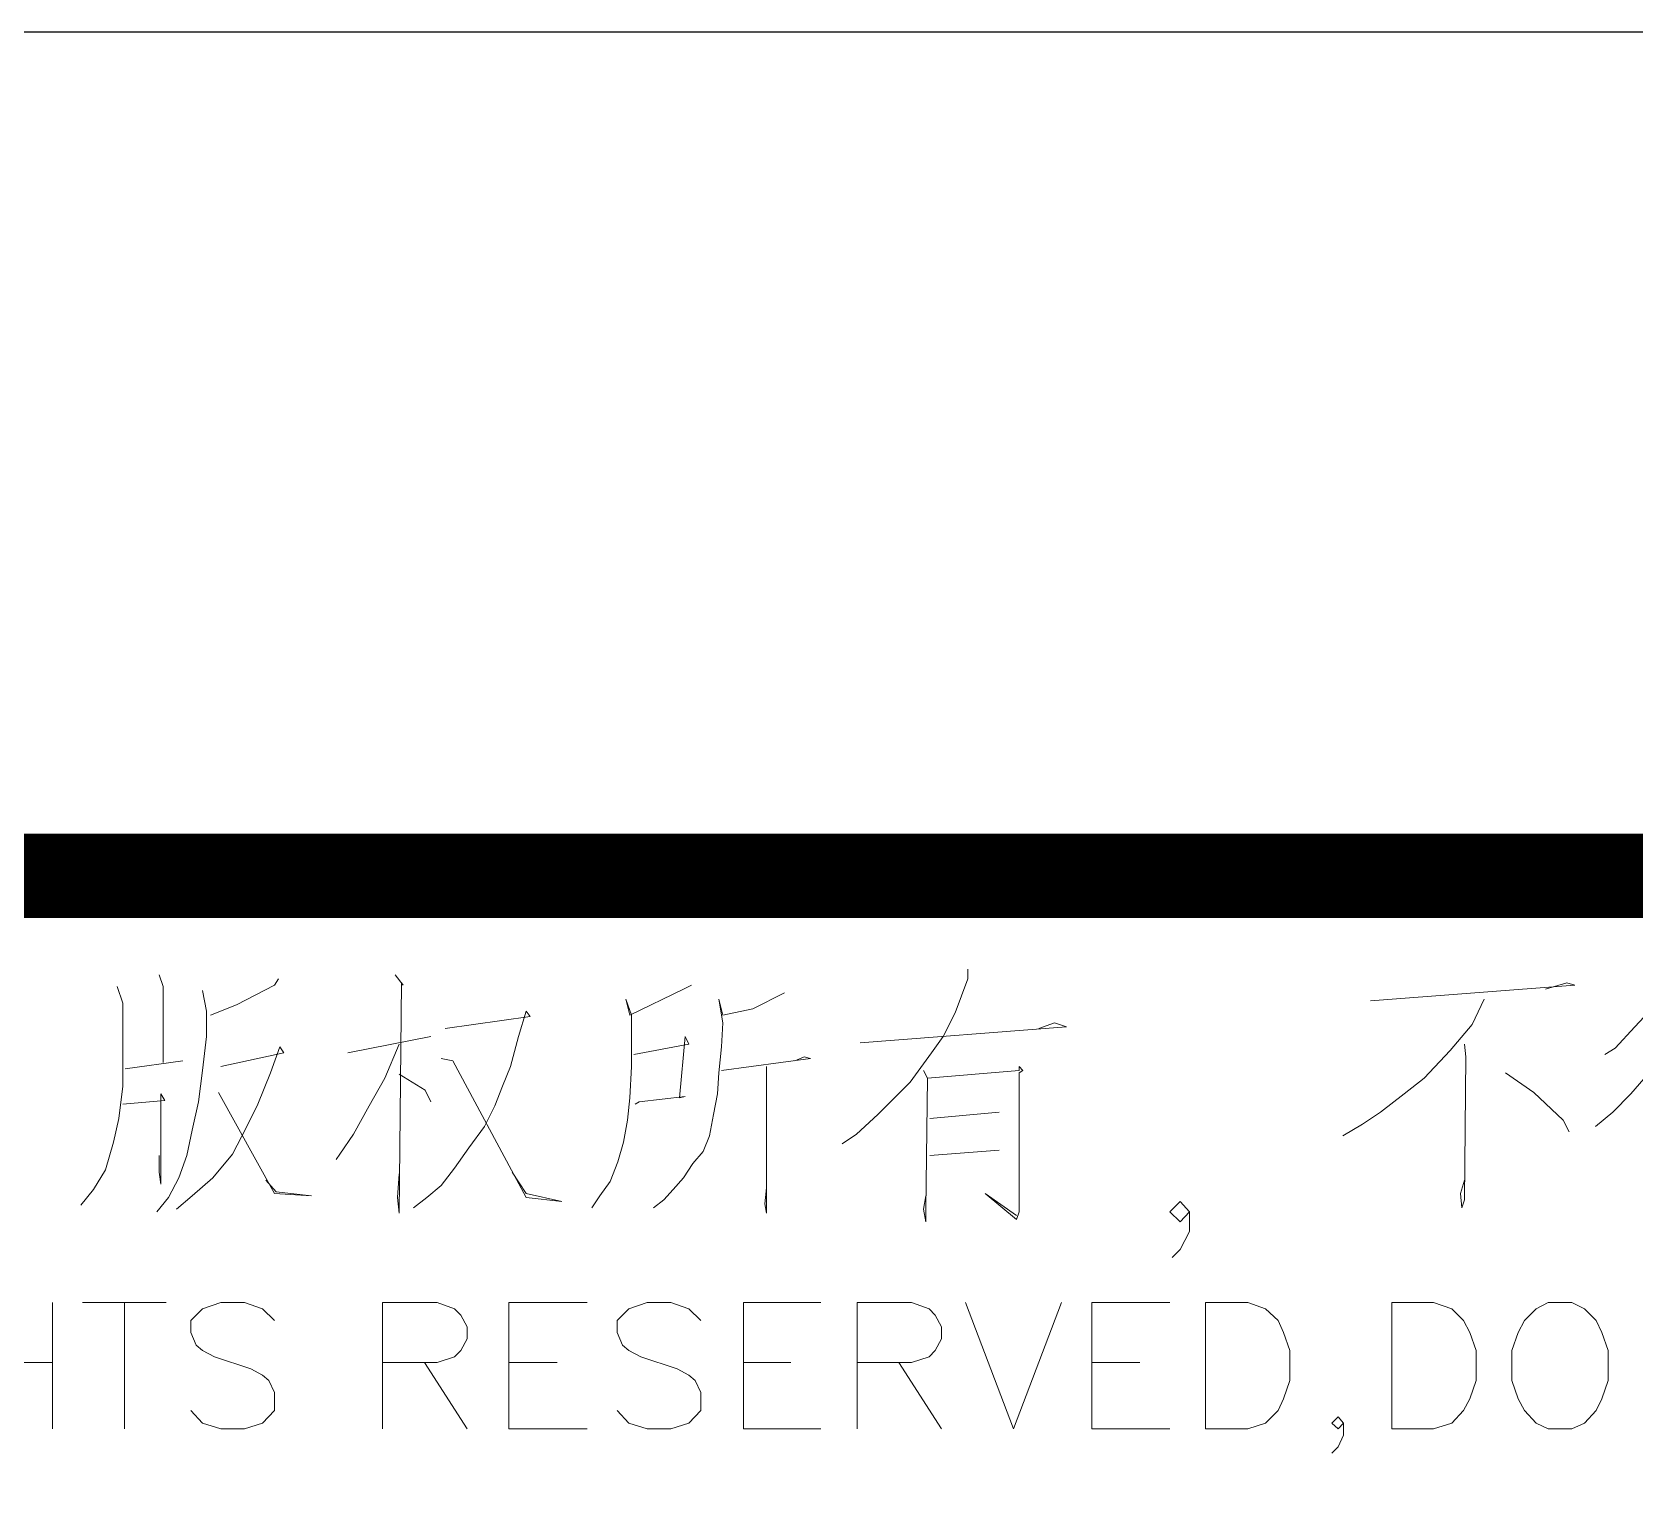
# Model space of a CAD drawing. Extents: x -809667 to 586099, y 3084146 to 3634412.
# Drawn here: x 381475.42 to 381484.92, y 3086298.67 to 3086307.26 of the extents above; entities that cross this region are included whole.
import ezdxf

# ---------------------------------------------------------------- set-up
doc = ezdxf.new("R2010")
doc.units = 0
doc.header["$LTSCALE"] = 0.5
doc.layers.get('0').update_dxf_attribs({"linetype": 'CONTINUOUS'})
doc.layers.add('PUB_TITLE', color=4, linetype='CONTINUOUS')

# ---------------------------------------------------------------- blocks, each defined once
blk = doc.blocks.new('TQ11')
at = {"layer": 'PUB_TITLE'}
for points in [[(1252309.9, -1085097.2), (1260886.2, -1085097.2), (1260886.2, -1083953.7), (1252309.9, -1083953.7)], [(1252309.9, -1166000.3), (1260886.2, -1166000.3), (1260886.2, -1083953.7), (1252309.9, -1083953.7)]]:
    blk.add_lwpolyline(points, close=True, dxfattribs=at)
at = {"layer": 'PUB_TITLE', "color": 140, "lineweight": 0}
for points in [[(1254091.1, -1084121.8), (1254097.8, -1084141.9), (1254097.8, -1084270.7)], [(1254492.1, -1084121.8), (1254505.5, -1084139.3), (1254502.8, -1084135.2), (1254498.8, -1084526.8), (1254496.1, -1084500), (1254498.8, -1084459.8)], [(1255464.4, -1084112.4), (1255464.4, -1084128.5), (1255442.9, -1084186.2), (1255422.8, -1084226.4), (1255402.7, -1084254.6), (1255366.5, -1084304.2), (1255311.5, -1084359.2), (1255275.3, -1084392.7), (1255251.2, -1084408.8)], [(1256651.3, -1084121.8), (1256648.6, -1084141.9), (1256628.5, -1084176.8), (1256597.7, -1084210.3), (1256564.1, -1084246.5), (1256546.7, -1084257.3)], [(1254020, -1084141.9), (1254029.4, -1084170.1), (1254029.4, -1084250.6), (1254029.4, -1084310.9), (1254022.7, -1084365.9), (1254013.3, -1084406.1), (1253999.9, -1084453.1), (1253979.8, -1084486.6), (1253958.3, -1084513.4)], [(1254164.8, -1084148.6), (1254171.5, -1084183.5), (1254171.5, -1084226.4), (1254164.8, -1084284.1), (1254158.1, -1084337.7), (1254147.4, -1084386), (1254138, -1084428.9), (1254124.6, -1084466.5), (1254107.2, -1084500), (1254087.1, -1084524.2)], [(1254293.6, -1084128.5), (1254286.9, -1084139.3), (1254222.5, -1084172.8), (1254178.3, -1084190.2)], [(1254995, -1084139.3), (1254981.6, -1084146), (1254890.4, -1084190.2), (1254883.7, -1084163.4), (1254893.1, -1084190.2), (1254893.1, -1084277.4), (1254890.4, -1084331), (1254886.4, -1084368.6), (1254879.7, -1084406.1), (1254870.3, -1084439.7), (1254856.9, -1084473.2), (1254839.4, -1084497.3), (1254826, -1084517.5)], [(1255153.3, -1084152.7), (1255099.6, -1084179.5), (1255048.6, -1084190.2), (1255041.9, -1084163.4), (1255048.6, -1084203.6), (1255046, -1084243.9), (1255041.9, -1084288.1), (1255039.3, -1084324.3), (1255032.6, -1084359.2), (1255025.8, -1084395.4), (1255015.1, -1084422.2), (1254997.7, -1084442.3), (1254981.6, -1084466.5), (1254964.2, -1084486.6), (1254948.1, -1084504), (1254930.6, -1084517.5)], [(1256148.4, -1084166.1), (1256495.7, -1084139.3), (1256482.3, -1084135.2), (1256446.1, -1084146)], [(1256341.5, -1084163.4), (1256321.4, -1084206.3), (1256283.8, -1084250.6), (1256239.6, -1084297.5), (1256206, -1084324.3), (1256165.8, -1084355.2), (1256135, -1084375.3), (1256101.4, -1084395.4)], [(1254576.6, -1084213), (1254721.4, -1084192.9), (1254714.7, -1084183.5), (1254701.3, -1084226.4), (1254687.9, -1084277.4), (1254674.5, -1084310.9), (1254661.1, -1084344.4), (1254643.6, -1084379.3), (1254616.8, -1084415.5), (1254592.7, -1084450.4), (1254569.9, -1084479.9), (1254545.7, -1084500), (1254522.9, -1084517.5)], [(1255282, -1084237.2), (1255632, -1084210.3), (1255611.9, -1084203.6)], [(1255611.9, -1084203.6), (1255585.1, -1084213)], [(1254411.6, -1084254.6), (1254552.4, -1084226.4)], [(1254899.8, -1084341.8), (1254906.5, -1084337.7), (1254984.3, -1084328.4), (1254974.9, -1084331), (1254984.3, -1084226.4), (1254991, -1084239.8), (1254897.1, -1084257.3)], [(1256664.7, -1084219.7), (1256658, -1084237.2), (1256631.2, -1084277.4), (1256590.9, -1084324.3), (1256560.1, -1084355.2), (1256530.6, -1084379.3)], [(1254195.7, -1084277.4), (1254303, -1084254.6), (1254296.3, -1084243.9), (1254280.2, -1084288.1), (1254258.7, -1084341.8), (1254238.6, -1084382), (1254215.8, -1084426.3), (1254182.3, -1084466.5), (1254147.4, -1084497.3), (1254120.6, -1084520.1)], [(1254498.8, -1084239.8), (1254474.6, -1084297.5), (1254447.8, -1084344.4), (1254421, -1084392.7), (1254398.2, -1084426.3), (1254391.5, -1084435.6)], [(1254569.9, -1084264), (1254590, -1084268), (1254714.7, -1084500), (1254775.1, -1084506.7), (1254714.7, -1084493.3), (1254690.6, -1084457.1)], [(1255046, -1084284.1), (1255197.5, -1084264), (1255186.8, -1084261.3), (1255170.7, -1084268)], [(1256308, -1084239.8), (1256310.7, -1084261.3), (1256308, -1084504), (1256303.9, -1084517.5), (1256301.3, -1084493.3), (1256308, -1084470.5)], [(1254033.4, -1084281.4), (1254131.3, -1084268)], [(1254498.8, -1084290.8), (1254543, -1084317.6), (1254552.4, -1084337.7)], [(1255122.4, -1084277.4), (1255122.4, -1084526.8), (1255119.7, -1084510.7), (1255122.4, -1084483.9)], [(1255389.3, -1084284.1), (1255396, -1084297.5), (1255393.3, -1084520.1), (1255393.3, -1084541.6), (1255389.3, -1084520.1), (1255393.3, -1084497.3)], [(1255396, -1084297.5), (1255551.6, -1084284.1), (1255551.6, -1084277.4), (1255558.3, -1084284.1), (1255551.6, -1084288.1), (1255551.6, -1084524.2), (1255547.5, -1084537.6), (1255493.9, -1084493.3), (1255547.5, -1084530.9)], [(1256486.3, -1084388.7), (1256475.6, -1084368.6), (1256426, -1084321.6), (1256377.7, -1084288.1)], [(1254029.4, -1084341.8), (1254100.5, -1084335.1), (1254093.8, -1084324.3), (1254093.8, -1084477.2), (1254091.1, -1084457.1), (1254091.1, -1084428.9)], [(1254191.7, -1084321.6), (1254286.9, -1084493.3), (1254349.9, -1084497.3), (1254289.6, -1084490.6), (1254272.1, -1084470.5)], [(1255518, -1084355.2), (1255400, -1084365.9)], [(1255400, -1084428.9), (1255518, -1084419.6)], [(1255811.8, -1084601.9), (1255825.2, -1084588.5), (1255841.3, -1084557.7), (1255841.3, -1084524.2), (1255825.2, -1084506.7), (1255807.7, -1084524.2), (1255825.2, -1084541.6), (1255841.3, -1084524.2)], [(1253910, -1084678.4), (1253910, -1084893)], [(1253961, -1084678.4), (1254103.2, -1084678.4)], [(1254032.1, -1084678.4), (1254032.1, -1084893)], [(1254286.9, -1084709.2), (1254266.8, -1084689.1), (1254235.9, -1084678.4), (1254195.7, -1084678.4), (1254164.8, -1084689.1), (1254144.7, -1084709.2), (1254144.7, -1084729.4), (1254154.1, -1084750.8), (1254164.8, -1084760.2), (1254185, -1084770.9), (1254246.7, -1084791), (1254266.8, -1084801.8), (1254277.5, -1084811.2), (1254286.9, -1084831.3), (1254286.9, -1084862.1), (1254266.8, -1084883.6), (1254235.9, -1084893), (1254195.7, -1084893), (1254164.8, -1084883.6), (1254144.7, -1084862.1)], [(1254470.6, -1084678.4), (1254470.6, -1084893)], [(1254470.6, -1084678.4), (1254563.2, -1084678.4), (1254592.7, -1084689.1), (1254603.4, -1084699.8), (1254614.1, -1084720), (1254614.1, -1084740.1), (1254603.4, -1084760.2), (1254592.7, -1084770.9), (1254563.2, -1084780.3), (1254470.6, -1084780.3)], [(1254685.2, -1084678.4), (1254685.2, -1084893)], [(1254685.2, -1084678.4), (1254818, -1084678.4)], [(1255011.1, -1084709.2), (1254991, -1084689.1), (1254960.1, -1084678.4), (1254919.9, -1084678.4), (1254889.1, -1084689.1), (1254868.9, -1084709.2), (1254868.9, -1084729.4), (1254878.3, -1084750.8), (1254889.1, -1084760.2), (1254909.2, -1084770.9), (1254970.9, -1084791), (1254991, -1084801.8), (1255001.7, -1084811.2), (1255011.1, -1084831.3), (1255011.1, -1084862.1), (1254991, -1084883.6), (1254960.1, -1084893), (1254919.9, -1084893), (1254889.1, -1084883.6), (1254868.9, -1084862.1)], [(1255083.5, -1084678.4), (1255083.5, -1084893)], [(1255083.5, -1084678.4), (1255214.9, -1084678.4)], [(1255276.6, -1084678.4), (1255276.6, -1084893)], [(1255276.6, -1084678.4), (1255369.2, -1084678.4), (1255398.7, -1084689.1), (1255409.4, -1084699.8), (1255420.1, -1084720), (1255420.1, -1084740.1), (1255409.4, -1084760.2), (1255398.7, -1084770.9), (1255369.2, -1084780.3), (1255276.6, -1084780.3)], [(1255460.4, -1084678.4), (1255542.2, -1084893), (1255624, -1084678.4)], [(1255675, -1084678.4), (1255675, -1084893)], [(1255675, -1084678.4), (1255807.7, -1084678.4)], [(1255868.1, -1084678.4), (1255868.1, -1084893)], [(1255868.1, -1084678.4), (1255940.5, -1084678.4), (1255970, -1084689.1), (1255991.5, -1084709.2), (1256000.9, -1084729.4), (1256011.6, -1084760.2), (1256011.6, -1084811.2), (1256000.9, -1084842), (1255991.5, -1084862.1), (1255970, -1084883.6), (1255940.5, -1084893), (1255868.1, -1084893)], [(1256184.6, -1084678.4), (1256184.6, -1084893)], [(1256184.6, -1084678.4), (1256255.7, -1084678.4), (1256286.5, -1084689.1), (1256306.6, -1084709.2), (1256317.4, -1084729.4), (1256328.1, -1084760.2), (1256328.1, -1084811.2), (1256317.4, -1084842), (1256306.6, -1084862.1), (1256286.5, -1084883.6), (1256255.7, -1084893), (1256184.6, -1084893)], [(1253766.5, -1084780.3), (1253910, -1084780.3)], [(1254541.7, -1084780.3), (1254614.1, -1084893)], [(1254685.2, -1084780.3), (1254767, -1084780.3)], [(1255083.5, -1084780.3), (1255164, -1084780.3)], [(1255347.7, -1084780.3), (1255420.1, -1084893)], [(1255675, -1084780.3), (1255756.8, -1084780.3)], [(1256102.8, -1084883.6), (1256093.4, -1084893), (1256082.7, -1084883.6), (1256093.4, -1084872.9), (1256102.8, -1084883.6), (1256102.8, -1084903.7), (1256093.4, -1084923.8), (1256082.7, -1084934.5)], [(1254685.2, -1084893), (1254818, -1084893)], [(1255083.5, -1084893), (1255214.9, -1084893)], [(1255675, -1084893), (1255807.7, -1084893)]]:
    blk.add_lwpolyline(points, dxfattribs=at)
blk.add_lwpolyline([(1256450.1, -1084678.4), (1256430, -1084689.1), (1256409.9, -1084709.2), (1256399.2, -1084729.4), (1256388.4, -1084760.2), (1256388.4, -1084811.2), (1256399.2, -1084842), (1256409.9, -1084862.1), (1256430, -1084883.6), (1256450.1, -1084893), (1256490.4, -1084893), (1256511.8, -1084883.6), (1256531.9, -1084862.1), (1256541.3, -1084842), (1256552.1, -1084811.2), (1256552.1, -1084760.2), (1256541.3, -1084729.4), (1256531.9, -1084709.2), (1256511.8, -1084689.1), (1256490.4, -1084678.4), (1256450.1, -1084678.4)], close=True, dxfattribs=at)

msp = doc.modelspace()

# ---------------------------------------------------------------- linework, layer by layer
at = {"layer": 'PUB_TITLE', "linetype": 'Continuous'}
msp.add_lwpolyline([(381084.3769, 3086010.257), (381504.8769, 3086010.257), (381504.8769, 3086307.257), (381084.3769, 3086307.257)], close=True, dxfattribs=at)
at = {"layer": 'PUB_TITLE', "linetype": 'Continuous', "const_width": 0.5}
msp.add_lwpolyline([(381096.8769, 3086015.257), (381499.8769, 3086015.257), (381499.8769, 3086302.257), (381096.8769, 3086302.257)], close=True, dxfattribs=at)

# ---------------------------------------------------------------- block references
at = {"xscale": 0.003488000000000001, "yscale": 0.003488000000000001, "zscale": 0.003488000000000001}
msp.add_blockref('TQ11', (377101.9057, 3090083.0875), dxfattribs=at)

doc.saveas('drawing.dxf')
